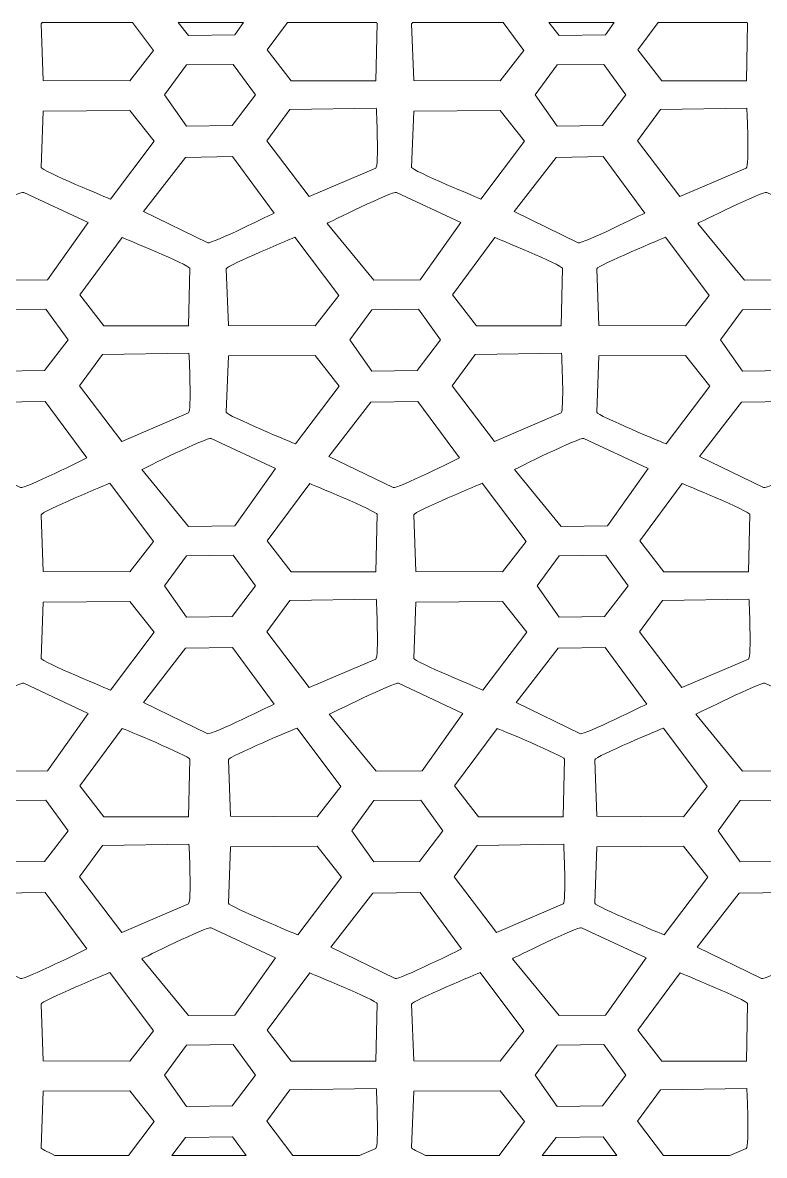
# Model space of a CAD drawing. Header units: millimetres. Extents: x -1200 to 1200, y -590 to 590.
# Drawn here: x -108 to 664, y -590 to 590 of the extents above; entities that cross this region are included whole.
import ezdxf

# ---------------------------------------------------------------- set-up
doc = ezdxf.new("R2010")
doc.units = ezdxf.units.MM
doc.header["$MEASUREMENT"] = 0
doc.layers.add('Layer 1', color=7, linetype='Continuous')

msp = doc.modelspace()

# ---------------------------------------------------------------- linework, layer by layer
at = {"layer": 'Layer 1', "color": 250, "lineweight": 20}
for points, knots in [([(-87.8409, 589.9734), (-87.8409, 589.9734), (6.0637, 589.9734), (6.0637, 589.9734), (6.0637, 589.9734), (27.8409, 560.904), (27.8409, 560.904), (27.8409, 560.904), (3.2048, 529.3283), (3.2048, 529.3283), (3.2048, 529.3283), (-86.986, 529.7032), (-86.986, 529.7032), (-86.986, 529.7032), (-89.1976, 588.6925), (-89.1976, 588.6925), (-89.2072, 588.9485), (-88.7243, 589.386), (-87.8409, 589.9734)], [0, 0, 0, 0, 0.166666667, 0.166666667, 0.166666667, 0.333333333, 0.333333333, 0.333333333, 0.5, 0.5, 0.5, 0.666666667, 0.666666667, 0.666666667, 0.833333333, 0.833333333, 0.833333333, 1, 1, 1, 1]), ([(53.6896, 589.9734), (53.6896, 589.9734), (121.8312, 589.9734), (121.8312, 589.9734), (121.8312, 589.9734), (112.7644, 577.2117), (112.7644, 577.2117), (112.7644, 577.2117), (64.5722, 576.7042), (64.5722, 576.7042), (64.5722, 576.7042), (53.6896, 589.9734), (53.6896, 589.9734)], [0, 0, 0, 0, 0.25, 0.25, 0.25, 0.5, 0.5, 0.5, 0.75, 0.75, 0.75, 1, 1, 1, 1]), ([(167.4721, 589.9734), (167.4721, 589.9734), (260.2727, 589.9734), (260.2727, 589.9734), (260.6351, 589.6765), (260.8389, 589.4396), (260.8354, 589.2771), (260.8354, 589.2771), (259.611, 529.2602), (259.611, 529.2602), (259.611, 529.2602), (171.2956, 529.252), (171.2956, 529.252), (171.2956, 529.252), (146.4627, 561.5222), (146.4627, 561.5222), (146.4627, 561.5222), (167.4721, 589.9734), (167.4721, 589.9734)], [0, 0, 0, 0, 0.166666667, 0.166666667, 0.166666667, 0.333333333, 0.333333333, 0.333333333, 0.5, 0.5, 0.5, 0.666666667, 0.666666667, 0.666666667, 0.833333333, 0.833333333, 0.833333333, 1, 1, 1, 1]), ([(298.1223, 589.9734), (298.1223, 589.9734), (392.0268, 589.9734), (392.0268, 589.9734), (392.0268, 589.9734), (413.8041, 560.904), (413.8041, 560.904), (413.8041, 560.904), (389.1679, 529.3283), (389.1679, 529.3283), (389.1679, 529.3283), (298.9771, 529.7032), (298.9771, 529.7032), (298.9771, 529.7032), (296.7655, 588.6925), (296.7655, 588.6925), (296.7559, 588.9485), (297.2388, 589.386), (298.1223, 589.9734)], [0, 0, 0, 0, 0.166666667, 0.166666667, 0.166666667, 0.333333333, 0.333333333, 0.333333333, 0.5, 0.5, 0.5, 0.666666667, 0.666666667, 0.666666667, 0.833333333, 0.833333333, 0.833333333, 1, 1, 1, 1]), ([(439.6527, 589.9734), (439.6527, 589.9734), (507.7944, 589.9734), (507.7944, 589.9734), (507.7944, 589.9734), (498.7276, 577.2117), (498.7276, 577.2117), (498.7276, 577.2117), (450.5353, 576.7042), (450.5353, 576.7042), (450.5353, 576.7042), (439.6527, 589.9734), (439.6527, 589.9734)], [0, 0, 0, 0, 0.25, 0.25, 0.25, 0.5, 0.5, 0.5, 0.75, 0.75, 0.75, 1, 1, 1, 1]), ([(553.4352, 589.9734), (553.4352, 589.9734), (646.2358, 589.9734), (646.2358, 589.9734), (646.5982, 589.6765), (646.8021, 589.4396), (646.7985, 589.2771), (646.7985, 589.2771), (645.5741, 529.2602), (645.5741, 529.2602), (645.5741, 529.2602), (557.2587, 529.252), (557.2587, 529.252), (557.2587, 529.252), (532.4258, 561.5222), (532.4258, 561.5222), (532.4258, 561.5222), (553.4352, 589.9734), (553.4352, 589.9734)], [0, 0, 0, 0, 0.166666667, 0.166666667, 0.166666667, 0.333333333, 0.333333333, 0.333333333, 0.5, 0.5, 0.5, 0.666666667, 0.666666667, 0.666666667, 0.833333333, 0.833333333, 0.833333333, 1, 1, 1, 1]), ([(62.4, 482.1903), (62.4, 482.1903), (39.4162, 514.6175), (39.4162, 514.6175), (39.4162, 514.6175), (62.4, 546.0153), (62.4, 546.0153), (62.4, 546.0153), (111.0714, 546.53), (111.0714, 546.53), (111.0714, 546.53), (134.0552, 514.6175), (134.0552, 514.6175), (134.0552, 514.6175), (109.7195, 482.7049), (109.7195, 482.7049), (109.7195, 482.7049), (62.4, 482.1903), (62.4, 482.1903)], [0, 0, 0, 0, 0.166666667, 0.166666667, 0.166666667, 0.333333333, 0.333333333, 0.333333333, 0.5, 0.5, 0.5, 0.666666667, 0.666666667, 0.666666667, 0.833333333, 0.833333333, 0.833333333, 1, 1, 1, 1]), ([(448.3631, 482.1903), (448.3631, 482.1903), (425.3793, 514.6175), (425.3793, 514.6175), (425.3793, 514.6175), (448.3631, 546.0153), (448.3631, 546.0153), (448.3631, 546.0153), (497.0346, 546.53), (497.0346, 546.53), (497.0346, 546.53), (520.0183, 514.6175), (520.0183, 514.6175), (520.0183, 514.6175), (495.6825, 482.7049), (495.6825, 482.7049), (495.6825, 482.7049), (448.3631, 482.1903), (448.3631, 482.1903)], [0, 0, 0, 0, 0.166666667, 0.166666667, 0.166666667, 0.333333333, 0.333333333, 0.333333333, 0.5, 0.5, 0.5, 0.666666667, 0.666666667, 0.666666667, 0.833333333, 0.833333333, 0.833333333, 1, 1, 1, 1]), ([(-89.1976, 439.1827), (-89.1976, 439.1827), (-86.986, 497.8923), (-86.986, 497.8923), (-86.986, 497.8923), (3.2048, 498.5468), (3.2048, 498.5468), (3.2048, 498.5468), (28.5169, 466.4563), (28.5169, 466.4563), (28.5169, 466.4563), (-17.0083, 406.2025), (-17.0083, 406.2025), (-17.0083, 406.2025), (-89.3132, 436.0744), (-89.1976, 439.1827)], [0, 0, 0, 0, 0.2, 0.2, 0.2, 0.4, 0.4, 0.4, 0.6, 0.6, 0.6, 0.8, 0.8, 0.8, 1, 1, 1, 1]), ([(259.4155, 438.4845), (259.4155, 438.4845), (190.2043, 408.8242), (190.2043, 408.8242), (190.2043, 408.8242), (146.0442, 466.7587), (146.0442, 466.7587), (146.0442, 466.7587), (169.9544, 499.431), (169.9544, 499.431), (169.9544, 499.431), (260.0438, 500.8145), (260.0438, 500.8145), (260.0438, 500.8145), (262.9719, 440.0097), (259.4155, 438.4845)], [0, 0, 0, 0, 0.2, 0.2, 0.2, 0.4, 0.4, 0.4, 0.6, 0.6, 0.6, 0.8, 0.8, 0.8, 1, 1, 1, 1]), ([(296.7655, 439.1827), (296.7655, 439.1827), (298.9771, 497.8923), (298.9771, 497.8923), (298.9771, 497.8923), (389.1679, 498.5468), (389.1679, 498.5468), (389.1679, 498.5468), (414.48, 466.4563), (414.48, 466.4563), (414.48, 466.4563), (368.9548, 406.2025), (368.9548, 406.2025), (368.9548, 406.2025), (296.6499, 436.0744), (296.7655, 439.1827)], [0, 0, 0, 0, 0.2, 0.2, 0.2, 0.4, 0.4, 0.4, 0.6, 0.6, 0.6, 0.8, 0.8, 0.8, 1, 1, 1, 1]), ([(645.3786, 438.4845), (645.3786, 438.4845), (576.1674, 408.8242), (576.1674, 408.8242), (576.1674, 408.8242), (532.0073, 466.7587), (532.0073, 466.7587), (532.0073, 466.7587), (555.9175, 499.431), (555.9175, 499.431), (555.9175, 499.431), (646.0069, 500.8145), (646.0069, 500.8145), (646.0069, 500.8145), (648.935, 440.0097), (645.3786, 438.4845)], [0, 0, 0, 0, 0.2, 0.2, 0.2, 0.4, 0.4, 0.4, 0.6, 0.6, 0.6, 0.8, 0.8, 0.8, 1, 1, 1, 1]), ([(84.4824, 360.694), (84.4824, 360.694), (17.5758, 393.2746), (17.5758, 393.2746), (17.5758, 393.2746), (61.2853, 449.6649), (61.2853, 449.6649), (61.2853, 449.6649), (110.3978, 450.4901), (110.3978, 450.4901), (110.3978, 450.4901), (153.6578, 391.6188), (153.6578, 391.6188), (153.6578, 391.6188), (87.9232, 359.0191), (84.4824, 360.694)], [0, 0, 0, 0, 0.2, 0.2, 0.2, 0.4, 0.4, 0.4, 0.6, 0.6, 0.6, 0.8, 0.8, 0.8, 1, 1, 1, 1]), ([(470.4456, 360.694), (470.4456, 360.694), (403.5389, 393.2746), (403.5389, 393.2746), (403.5389, 393.2746), (447.2484, 449.6649), (447.2484, 449.6649), (447.2484, 449.6649), (496.3609, 450.4901), (496.3609, 450.4901), (496.3609, 450.4901), (539.6209, 391.6188), (539.6209, 391.6188), (539.6209, 391.6188), (473.8863, 359.0191), (470.4456, 360.694)], [0, 0, 0, 0, 0.2, 0.2, 0.2, 0.4, 0.4, 0.4, 0.6, 0.6, 0.6, 0.8, 0.8, 0.8, 1, 1, 1, 1]), ([(-107.1991, 413.1844), (-107.1991, 413.1844), (-40.0445, 381.6631), (-40.0445, 381.6631), (-40.0445, 381.6631), (-82.3912, 322.0574), (-82.3912, 322.0574), (-82.3912, 322.0574), (-130.5834, 321.5499), (-130.5834, 321.5499), (-130.5834, 321.5499), (-179.25, 380.8905), (-179.25, 380.8905), (-179.25, 380.8905), (-110.6756, 414.8147), (-107.1991, 413.1844)], [0, 0, 0, 0, 0.2, 0.2, 0.2, 0.4, 0.4, 0.4, 0.6, 0.6, 0.6, 0.8, 0.8, 0.8, 1, 1, 1, 1]), ([(280.9447, 413.1844), (280.9447, 413.1844), (348.0992, 381.6631), (348.0992, 381.6631), (348.0992, 381.6631), (305.7525, 322.0574), (305.7525, 322.0574), (305.7525, 322.0574), (257.5604, 321.5499), (257.5604, 321.5499), (257.5604, 321.5499), (208.8936, 380.8905), (208.8936, 380.8905), (208.8936, 380.8905), (277.4682, 414.8147), (280.9447, 413.1844)], [0, 0, 0, 0, 0.2, 0.2, 0.2, 0.4, 0.4, 0.4, 0.6, 0.6, 0.6, 0.8, 0.8, 0.8, 1, 1, 1, 1]), ([(666.9078, 413.1844), (666.9078, 413.1844), (734.0623, 381.6631), (734.0623, 381.6631), (734.0623, 381.6631), (691.7157, 322.0574), (691.7157, 322.0574), (691.7157, 322.0574), (643.5235, 321.5499), (643.5235, 321.5499), (643.5235, 321.5499), (594.8568, 380.8905), (594.8568, 380.8905), (594.8568, 380.8905), (663.4313, 414.8147), (666.9078, 413.1844)], [0, 0, 0, 0, 0.2, 0.2, 0.2, 0.4, 0.4, 0.4, 0.6, 0.6, 0.6, 0.8, 0.8, 0.8, 1, 1, 1, 1]), ([(65.6798, 334.1228), (65.6798, 334.1228), (64.4554, 274.106), (64.4554, 274.106), (64.4554, 274.106), (-23.86, 274.0978), (-23.86, 274.0978), (-23.86, 274.0978), (-48.6929, 306.368), (-48.6929, 306.368), (-48.6929, 306.368), (-4.5304, 366.1725), (-4.5304, 366.1725), (-4.5304, 366.1725), (65.7418, 337.2311), (65.6798, 334.1228)], [0, 0, 0, 0, 0.2, 0.2, 0.2, 0.4, 0.4, 0.4, 0.6, 0.6, 0.6, 0.8, 0.8, 0.8, 1, 1, 1, 1]), ([(103.7905, 333.5383), (103.7905, 333.5383), (106.0021, 274.5489), (106.0021, 274.5489), (106.0021, 274.5489), (196.1929, 274.174), (196.1929, 274.174), (196.1929, 274.174), (220.829, 305.7498), (220.829, 305.7498), (220.829, 305.7498), (175.3038, 366.5184), (175.3038, 366.5184), (175.3038, 366.5184), (103.6749, 336.6456), (103.7905, 333.5383)], [0, 0, 0, 0, 0.2, 0.2, 0.2, 0.4, 0.4, 0.4, 0.6, 0.6, 0.6, 0.8, 0.8, 0.8, 1, 1, 1, 1]), ([(453.8235, 334.1228), (453.8235, 334.1228), (452.5991, 274.106), (452.5991, 274.106), (452.5991, 274.106), (364.2837, 274.0978), (364.2837, 274.0978), (364.2837, 274.0978), (339.4508, 306.368), (339.4508, 306.368), (339.4508, 306.368), (383.6133, 366.1725), (383.6133, 366.1725), (383.6133, 366.1725), (453.8855, 337.2311), (453.8235, 334.1228)], [0, 0, 0, 0, 0.2, 0.2, 0.2, 0.4, 0.4, 0.4, 0.6, 0.6, 0.6, 0.8, 0.8, 0.8, 1, 1, 1, 1]), ([(489.7536, 333.5383), (489.7536, 333.5383), (491.9652, 274.5489), (491.9652, 274.5489), (491.9652, 274.5489), (582.156, 274.174), (582.156, 274.174), (582.156, 274.174), (606.7922, 305.7498), (606.7922, 305.7498), (606.7922, 305.7498), (561.267, 366.5184), (561.267, 366.5184), (561.267, 366.5184), (489.638, 336.6456), (489.7536, 333.5383)], [0, 0, 0, 0, 0.2, 0.2, 0.2, 0.4, 0.4, 0.4, 0.6, 0.6, 0.6, 0.8, 0.8, 0.8, 1, 1, 1, 1]), ([(-132.7556, 227.036), (-132.7556, 227.036), (-155.7394, 259.4633), (-155.7394, 259.4633), (-155.7394, 259.4633), (-132.7556, 290.8611), (-132.7556, 290.8611), (-132.7556, 290.8611), (-84.0842, 291.3758), (-84.0842, 291.3758), (-84.0842, 291.3758), (-61.1004, 259.4633), (-61.1004, 259.4633), (-61.1004, 259.4633), (-85.4362, 227.5507), (-85.4362, 227.5507), (-85.4362, 227.5507), (-132.7556, 227.036), (-132.7556, 227.036)], [0, 0, 0, 0, 0.166666667, 0.166666667, 0.166666667, 0.333333333, 0.333333333, 0.333333333, 0.5, 0.5, 0.5, 0.666666667, 0.666666667, 0.666666667, 0.833333333, 0.833333333, 0.833333333, 1, 1, 1, 1]), ([(255.3881, 227.036), (255.3881, 227.036), (232.4043, 259.4633), (232.4043, 259.4633), (232.4043, 259.4633), (255.3881, 290.8611), (255.3881, 290.8611), (255.3881, 290.8611), (304.0595, 291.3758), (304.0595, 291.3758), (304.0595, 291.3758), (327.0433, 259.4633), (327.0433, 259.4633), (327.0433, 259.4633), (302.7076, 227.5507), (302.7076, 227.5507), (302.7076, 227.5507), (255.3881, 227.036), (255.3881, 227.036)], [0, 0, 0, 0, 0.166666667, 0.166666667, 0.166666667, 0.333333333, 0.333333333, 0.333333333, 0.5, 0.5, 0.5, 0.666666667, 0.666666667, 0.666666667, 0.833333333, 0.833333333, 0.833333333, 1, 1, 1, 1]), ([(641.3512, 227.036), (641.3512, 227.036), (618.3674, 259.4633), (618.3674, 259.4633), (618.3674, 259.4633), (641.3512, 290.8611), (641.3512, 290.8611), (641.3512, 290.8611), (690.0227, 291.3758), (690.0227, 291.3758), (690.0227, 291.3758), (713.0064, 259.4633), (713.0064, 259.4633), (713.0064, 259.4633), (688.6707, 227.5507), (688.6707, 227.5507), (688.6707, 227.5507), (641.3512, 227.036), (641.3512, 227.036)], [0, 0, 0, 0, 0.166666667, 0.166666667, 0.166666667, 0.333333333, 0.333333333, 0.333333333, 0.5, 0.5, 0.5, 0.666666667, 0.666666667, 0.666666667, 0.833333333, 0.833333333, 0.833333333, 1, 1, 1, 1]), ([(64.2598, 183.3303), (64.2598, 183.3303), (-4.9513, 153.67), (-4.9513, 153.67), (-4.9513, 153.67), (-49.1114, 211.6044), (-49.1114, 211.6044), (-49.1114, 211.6044), (-25.2013, 244.2768), (-25.2013, 244.2768), (-25.2013, 244.2768), (64.8881, 245.6603), (64.8881, 245.6603), (64.8881, 245.6603), (67.8163, 184.8554), (64.2598, 183.3303)], [0, 0, 0, 0, 0.2, 0.2, 0.2, 0.4, 0.4, 0.4, 0.6, 0.6, 0.6, 0.8, 0.8, 0.8, 1, 1, 1, 1]), ([(103.7905, 184.0284), (103.7905, 184.0284), (106.0021, 242.7381), (106.0021, 242.7381), (106.0021, 242.7381), (196.1929, 243.3926), (196.1929, 243.3926), (196.1929, 243.3926), (221.505, 211.3021), (221.505, 211.3021), (221.505, 211.3021), (175.9798, 151.0483), (175.9798, 151.0483), (175.9798, 151.0483), (103.6749, 180.9201), (103.7905, 184.0284)], [0, 0, 0, 0, 0.2, 0.2, 0.2, 0.4, 0.4, 0.4, 0.6, 0.6, 0.6, 0.8, 0.8, 0.8, 1, 1, 1, 1]), ([(452.4036, 183.3303), (452.4036, 183.3303), (383.1924, 153.67), (383.1924, 153.67), (383.1924, 153.67), (339.0323, 211.6044), (339.0323, 211.6044), (339.0323, 211.6044), (362.9425, 244.2768), (362.9425, 244.2768), (362.9425, 244.2768), (453.0319, 245.6603), (453.0319, 245.6603), (453.0319, 245.6603), (455.96, 184.8554), (452.4036, 183.3303)], [0, 0, 0, 0, 0.2, 0.2, 0.2, 0.4, 0.4, 0.4, 0.6, 0.6, 0.6, 0.8, 0.8, 0.8, 1, 1, 1, 1]), ([(489.7536, 184.0284), (489.7536, 184.0284), (491.9652, 242.7381), (491.9652, 242.7381), (491.9652, 242.7381), (582.156, 243.3926), (582.156, 243.3926), (582.156, 243.3926), (607.4681, 211.3021), (607.4681, 211.3021), (607.4681, 211.3021), (561.943, 151.0483), (561.943, 151.0483), (561.943, 151.0483), (489.638, 180.9201), (489.7536, 184.0284)], [0, 0, 0, 0, 0.2, 0.2, 0.2, 0.4, 0.4, 0.4, 0.6, 0.6, 0.6, 0.8, 0.8, 0.8, 1, 1, 1, 1]), ([(-110.6732, 105.5397), (-110.6732, 105.5397), (-177.5798, 138.1204), (-177.5798, 138.1204), (-177.5798, 138.1204), (-133.8703, 194.5107), (-133.8703, 194.5107), (-133.8703, 194.5107), (-84.7578, 195.3359), (-84.7578, 195.3359), (-84.7578, 195.3359), (-41.4978, 136.4646), (-41.4978, 136.4646), (-41.4978, 136.4646), (-107.2324, 103.8649), (-110.6732, 105.5397)], [0, 0, 0, 0, 0.2, 0.2, 0.2, 0.4, 0.4, 0.4, 0.6, 0.6, 0.6, 0.8, 0.8, 0.8, 1, 1, 1, 1]), ([(277.4705, 105.5397), (277.4705, 105.5397), (210.564, 138.1204), (210.564, 138.1204), (210.564, 138.1204), (254.2734, 194.5107), (254.2734, 194.5107), (254.2734, 194.5107), (303.386, 195.3359), (303.386, 195.3359), (303.386, 195.3359), (346.6459, 136.4646), (346.6459, 136.4646), (346.6459, 136.4646), (280.9113, 103.8649), (277.4705, 105.5397)], [0, 0, 0, 0, 0.2, 0.2, 0.2, 0.4, 0.4, 0.4, 0.6, 0.6, 0.6, 0.8, 0.8, 0.8, 1, 1, 1, 1]), ([(663.4337, 105.5397), (663.4337, 105.5397), (596.5271, 138.1204), (596.5271, 138.1204), (596.5271, 138.1204), (640.2365, 194.5107), (640.2365, 194.5107), (640.2365, 194.5107), (689.3491, 195.3359), (689.3491, 195.3359), (689.3491, 195.3359), (732.609, 136.4646), (732.609, 136.4646), (732.609, 136.4646), (666.8744, 103.8649), (663.4337, 105.5397)], [0, 0, 0, 0, 0.2, 0.2, 0.2, 0.4, 0.4, 0.4, 0.6, 0.6, 0.6, 0.8, 0.8, 0.8, 1, 1, 1, 1]), ([(87.9566, 156.8609), (87.9566, 156.8609), (155.1111, 125.3396), (155.1111, 125.3396), (155.1111, 125.3396), (112.7644, 65.7339), (112.7644, 65.7339), (112.7644, 65.7339), (64.5722, 65.2265), (64.5722, 65.2265), (64.5722, 65.2265), (15.9055, 124.5671), (15.9055, 124.5671), (15.9055, 124.5671), (84.48, 158.4913), (87.9566, 156.8609)], [0, 0, 0, 0, 0.2, 0.2, 0.2, 0.4, 0.4, 0.4, 0.6, 0.6, 0.6, 0.8, 0.8, 0.8, 1, 1, 1, 1]), ([(476.1003, 156.8609), (476.1003, 156.8609), (543.2548, 125.3396), (543.2548, 125.3396), (543.2548, 125.3396), (500.9081, 65.7339), (500.9081, 65.7339), (500.9081, 65.7339), (452.7159, 65.2265), (452.7159, 65.2265), (452.7159, 65.2265), (404.0492, 124.5671), (404.0492, 124.5671), (404.0492, 124.5671), (472.6237, 158.4913), (476.1003, 156.8609)], [0, 0, 0, 0, 0.2, 0.2, 0.2, 0.4, 0.4, 0.4, 0.6, 0.6, 0.6, 0.8, 0.8, 0.8, 1, 1, 1, 1]), ([(-89.1976, 77.2148), (-89.1976, 77.2148), (-86.986, 18.2255), (-86.986, 18.2255), (-86.986, 18.2255), (3.2048, 17.8506), (3.2048, 17.8506), (3.2048, 17.8506), (27.8409, 49.4263), (27.8409, 49.4263), (27.8409, 49.4263), (-17.6843, 110.1949), (-17.6843, 110.1949), (-17.6843, 110.1949), (-89.3132, 80.3221), (-89.1976, 77.2148)], [0, 0, 0, 0, 0.2, 0.2, 0.2, 0.4, 0.4, 0.4, 0.6, 0.6, 0.6, 0.8, 0.8, 0.8, 1, 1, 1, 1]), ([(260.8354, 77.7994), (260.8354, 77.7994), (259.611, 17.7825), (259.611, 17.7825), (259.611, 17.7825), (171.2956, 17.7743), (171.2956, 17.7743), (171.2956, 17.7743), (146.4627, 50.0445), (146.4627, 50.0445), (146.4627, 50.0445), (190.6252, 109.849), (190.6252, 109.849), (190.6252, 109.849), (260.8974, 80.9077), (260.8354, 77.7994)], [0, 0, 0, 0, 0.2, 0.2, 0.2, 0.4, 0.4, 0.4, 0.6, 0.6, 0.6, 0.8, 0.8, 0.8, 1, 1, 1, 1]), ([(298.9461, 77.2148), (298.9461, 77.2148), (301.1576, 18.2255), (301.1576, 18.2255), (301.1576, 18.2255), (391.3484, 17.8506), (391.3484, 17.8506), (391.3484, 17.8506), (415.9846, 49.4263), (415.9846, 49.4263), (415.9846, 49.4263), (370.4594, 110.1949), (370.4594, 110.1949), (370.4594, 110.1949), (298.8304, 80.3221), (298.9461, 77.2148)], [0, 0, 0, 0, 0.2, 0.2, 0.2, 0.4, 0.4, 0.4, 0.6, 0.6, 0.6, 0.8, 0.8, 0.8, 1, 1, 1, 1]), ([(648.9791, 77.7994), (648.9791, 77.7994), (647.7547, 17.7825), (647.7547, 17.7825), (647.7547, 17.7825), (559.4393, 17.7743), (559.4393, 17.7743), (559.4393, 17.7743), (534.6064, 50.0445), (534.6064, 50.0445), (534.6064, 50.0445), (578.7688, 109.849), (578.7688, 109.849), (578.7688, 109.849), (649.0411, 80.9077), (648.9791, 77.7994)], [0, 0, 0, 0, 0.2, 0.2, 0.2, 0.4, 0.4, 0.4, 0.6, 0.6, 0.6, 0.8, 0.8, 0.8, 1, 1, 1, 1]), ([(62.4, -29.2875), (62.4, -29.2875), (39.4162, 3.1398), (39.4162, 3.1398), (39.4162, 3.1398), (62.4, 34.5376), (62.4, 34.5376), (62.4, 34.5376), (111.0714, 35.0523), (111.0714, 35.0523), (111.0714, 35.0523), (134.0552, 3.1398), (134.0552, 3.1398), (134.0552, 3.1398), (109.7195, -28.7728), (109.7195, -28.7728), (109.7195, -28.7728), (62.4, -29.2875), (62.4, -29.2875)], [0, 0, 0, 0, 0.166666667, 0.166666667, 0.166666667, 0.333333333, 0.333333333, 0.333333333, 0.5, 0.5, 0.5, 0.666666667, 0.666666667, 0.666666667, 0.833333333, 0.833333333, 0.833333333, 1, 1, 1, 1]), ([(450.5436, -29.2875), (450.5436, -29.2875), (427.56, 3.1398), (427.56, 3.1398), (427.56, 3.1398), (450.5436, 34.5376), (450.5436, 34.5376), (450.5436, 34.5376), (499.2151, 35.0523), (499.2151, 35.0523), (499.2151, 35.0523), (522.1989, 3.1398), (522.1989, 3.1398), (522.1989, 3.1398), (497.8632, -28.7728), (497.8632, -28.7728), (497.8632, -28.7728), (450.5436, -29.2875), (450.5436, -29.2875)], [0, 0, 0, 0, 0.166666667, 0.166666667, 0.166666667, 0.333333333, 0.333333333, 0.333333333, 0.5, 0.5, 0.5, 0.666666667, 0.666666667, 0.666666667, 0.833333333, 0.833333333, 0.833333333, 1, 1, 1, 1]), ([(259.4155, -72.9932), (259.4155, -72.9932), (190.2043, -102.6535), (190.2043, -102.6535), (190.2043, -102.6535), (146.0442, -44.7191), (146.0442, -44.7191), (146.0442, -44.7191), (169.9544, -12.0467), (169.9544, -12.0467), (169.9544, -12.0467), (260.0438, -10.6632), (260.0438, -10.6632), (260.0438, -10.6632), (262.9719, -71.4681), (259.4155, -72.9932)], [0, 0, 0, 0, 0.2, 0.2, 0.2, 0.4, 0.4, 0.4, 0.6, 0.6, 0.6, 0.8, 0.8, 0.8, 1, 1, 1, 1]), ([(647.5592, -72.9932), (647.5592, -72.9932), (578.348, -102.6535), (578.348, -102.6535), (578.348, -102.6535), (534.188, -44.7191), (534.188, -44.7191), (534.188, -44.7191), (558.098, -12.0467), (558.098, -12.0467), (558.098, -12.0467), (648.1875, -10.6632), (648.1875, -10.6632), (648.1875, -10.6632), (651.1155, -71.4681), (647.5592, -72.9932)], [0, 0, 0, 0, 0.2, 0.2, 0.2, 0.4, 0.4, 0.4, 0.6, 0.6, 0.6, 0.8, 0.8, 0.8, 1, 1, 1, 1]), ([(-89.1976, -72.2951), (-89.1976, -72.2951), (-86.986, -13.5854), (-86.986, -13.5854), (-86.986, -13.5854), (3.2048, -12.9309), (3.2048, -12.9309), (3.2048, -12.9309), (28.5169, -45.0214), (28.5169, -45.0214), (28.5169, -45.0214), (-17.0083, -105.2752), (-17.0083, -105.2752), (-17.0083, -105.2752), (-89.3132, -75.4033), (-89.1976, -72.2951)], [0, 0, 0, 0, 0.2, 0.2, 0.2, 0.4, 0.4, 0.4, 0.6, 0.6, 0.6, 0.8, 0.8, 0.8, 1, 1, 1, 1]), ([(298.9461, -72.2951), (298.9461, -72.2951), (301.1576, -13.5854), (301.1576, -13.5854), (301.1576, -13.5854), (391.3484, -12.9309), (391.3484, -12.9309), (391.3484, -12.9309), (416.6606, -45.0214), (416.6606, -45.0214), (416.6606, -45.0214), (371.1354, -105.2752), (371.1354, -105.2752), (371.1354, -105.2752), (298.8304, -75.4033), (298.9461, -72.2951)], [0, 0, 0, 0, 0.2, 0.2, 0.2, 0.4, 0.4, 0.4, 0.6, 0.6, 0.6, 0.8, 0.8, 0.8, 1, 1, 1, 1]), ([(84.4824, -150.7838), (84.4824, -150.7838), (17.5758, -118.2031), (17.5758, -118.2031), (17.5758, -118.2031), (61.2853, -61.8128), (61.2853, -61.8128), (61.2853, -61.8128), (110.3978, -60.9876), (110.3978, -60.9876), (110.3978, -60.9876), (153.6578, -119.8589), (153.6578, -119.8589), (153.6578, -119.8589), (87.9232, -152.4586), (84.4824, -150.7838)], [0, 0, 0, 0, 0.2, 0.2, 0.2, 0.4, 0.4, 0.4, 0.6, 0.6, 0.6, 0.8, 0.8, 0.8, 1, 1, 1, 1]), ([(472.6261, -150.7838), (472.6261, -150.7838), (405.7196, -118.2031), (405.7196, -118.2031), (405.7196, -118.2031), (449.4289, -61.8128), (449.4289, -61.8128), (449.4289, -61.8128), (498.5416, -60.9876), (498.5416, -60.9876), (498.5416, -60.9876), (541.8014, -119.8589), (541.8014, -119.8589), (541.8014, -119.8589), (476.0669, -152.4586), (472.6261, -150.7838)], [0, 0, 0, 0, 0.2, 0.2, 0.2, 0.4, 0.4, 0.4, 0.6, 0.6, 0.6, 0.8, 0.8, 0.8, 1, 1, 1, 1]), ([(-107.1991, -98.2044), (-107.1991, -98.2044), (-40.0445, -129.7257), (-40.0445, -129.7257), (-40.0445, -129.7257), (-82.3912, -189.3314), (-82.3912, -189.3314), (-82.3912, -189.3314), (-130.5834, -189.8388), (-130.5834, -189.8388), (-130.5834, -189.8388), (-179.25, -130.4982), (-179.25, -130.4982), (-179.25, -130.4982), (-110.6756, -96.574), (-107.1991, -98.2044)], [0, 0, 0, 0, 0.2, 0.2, 0.2, 0.4, 0.4, 0.4, 0.6, 0.6, 0.6, 0.8, 0.8, 0.8, 1, 1, 1, 1]), ([(283.1252, -98.2044), (283.1252, -98.2044), (350.2798, -129.7257), (350.2798, -129.7257), (350.2798, -129.7257), (307.9331, -189.3314), (307.9331, -189.3314), (307.9331, -189.3314), (259.7409, -189.8388), (259.7409, -189.8388), (259.7409, -189.8388), (211.0742, -130.4982), (211.0742, -130.4982), (211.0742, -130.4982), (279.6487, -96.574), (283.1252, -98.2044)], [0, 0, 0, 0, 0.2, 0.2, 0.2, 0.4, 0.4, 0.4, 0.6, 0.6, 0.6, 0.8, 0.8, 0.8, 1, 1, 1, 1]), ([(664.7272, -98.2044), (664.7272, -98.2044), (731.8818, -129.7257), (731.8818, -129.7257), (731.8818, -129.7257), (689.535, -189.3314), (689.535, -189.3314), (689.535, -189.3314), (641.3429, -189.8388), (641.3429, -189.8388), (641.3429, -189.8388), (592.6762, -130.4982), (592.6762, -130.4982), (592.6762, -130.4982), (661.2507, -96.574), (664.7272, -98.2044)], [0, 0, 0, 0, 0.2, 0.2, 0.2, 0.4, 0.4, 0.4, 0.6, 0.6, 0.6, 0.8, 0.8, 0.8, 1, 1, 1, 1]), ([(65.6798, -177.2659), (65.6798, -177.2659), (64.4554, -237.2828), (64.4554, -237.2828), (64.4554, -237.2828), (-23.86, -237.291), (-23.86, -237.291), (-23.86, -237.291), (-48.6929, -205.0207), (-48.6929, -205.0207), (-48.6929, -205.0207), (-4.5304, -145.2163), (-4.5304, -145.2163), (-4.5304, -145.2163), (65.7418, -174.1576), (65.6798, -177.2659)], [0, 0, 0, 0, 0.2, 0.2, 0.2, 0.4, 0.4, 0.4, 0.6, 0.6, 0.6, 0.8, 0.8, 0.8, 1, 1, 1, 1]), ([(105.9711, -177.8505), (105.9711, -177.8505), (108.1827, -236.8398), (108.1827, -236.8398), (108.1827, -236.8398), (198.3734, -237.2147), (198.3734, -237.2147), (198.3734, -237.2147), (223.0096, -205.6389), (223.0096, -205.6389), (223.0096, -205.6389), (177.4845, -144.8704), (177.4845, -144.8704), (177.4845, -144.8704), (105.8554, -174.7432), (105.9711, -177.8505)], [0, 0, 0, 0, 0.2, 0.2, 0.2, 0.4, 0.4, 0.4, 0.6, 0.6, 0.6, 0.8, 0.8, 0.8, 1, 1, 1, 1]), ([(456.0041, -177.2659), (456.0041, -177.2659), (454.7796, -237.2828), (454.7796, -237.2828), (454.7796, -237.2828), (366.4643, -237.291), (366.4643, -237.291), (366.4643, -237.291), (341.6314, -205.0207), (341.6314, -205.0207), (341.6314, -205.0207), (385.7938, -145.2163), (385.7938, -145.2163), (385.7938, -145.2163), (456.0661, -174.1576), (456.0041, -177.2659)], [0, 0, 0, 0, 0.2, 0.2, 0.2, 0.4, 0.4, 0.4, 0.6, 0.6, 0.6, 0.8, 0.8, 0.8, 1, 1, 1, 1]), ([(487.5731, -177.8505), (487.5731, -177.8505), (489.7846, -236.8398), (489.7846, -236.8398), (489.7846, -236.8398), (579.9754, -237.2147), (579.9754, -237.2147), (579.9754, -237.2147), (604.6115, -205.6389), (604.6115, -205.6389), (604.6115, -205.6389), (559.0864, -144.8704), (559.0864, -144.8704), (559.0864, -144.8704), (487.4574, -174.7432), (487.5731, -177.8505)], [0, 0, 0, 0, 0.2, 0.2, 0.2, 0.4, 0.4, 0.4, 0.6, 0.6, 0.6, 0.8, 0.8, 0.8, 1, 1, 1, 1]), ([(-132.7556, -284.3528), (-132.7556, -284.3528), (-155.7394, -251.9255), (-155.7394, -251.9255), (-155.7394, -251.9255), (-132.7556, -220.5277), (-132.7556, -220.5277), (-132.7556, -220.5277), (-84.0842, -220.0129), (-84.0842, -220.0129), (-84.0842, -220.0129), (-61.1004, -251.9255), (-61.1004, -251.9255), (-61.1004, -251.9255), (-85.4362, -283.838), (-85.4362, -283.838), (-85.4362, -283.838), (-132.7556, -284.3528), (-132.7556, -284.3528)], [0, 0, 0, 0, 0.166666667, 0.166666667, 0.166666667, 0.333333333, 0.333333333, 0.333333333, 0.5, 0.5, 0.5, 0.666666667, 0.666666667, 0.666666667, 0.833333333, 0.833333333, 0.833333333, 1, 1, 1, 1]), ([(257.5687, -284.3528), (257.5687, -284.3528), (234.5849, -251.9255), (234.5849, -251.9255), (234.5849, -251.9255), (257.5687, -220.5277), (257.5687, -220.5277), (257.5687, -220.5277), (306.2402, -220.0129), (306.2402, -220.0129), (306.2402, -220.0129), (329.2239, -251.9255), (329.2239, -251.9255), (329.2239, -251.9255), (304.8882, -283.838), (304.8882, -283.838), (304.8882, -283.838), (257.5687, -284.3528), (257.5687, -284.3528)], [0, 0, 0, 0, 0.166666667, 0.166666667, 0.166666667, 0.333333333, 0.333333333, 0.333333333, 0.5, 0.5, 0.5, 0.666666667, 0.666666667, 0.666666667, 0.833333333, 0.833333333, 0.833333333, 1, 1, 1, 1]), ([(639.1706, -284.3528), (639.1706, -284.3528), (616.1869, -251.9255), (616.1869, -251.9255), (616.1869, -251.9255), (639.1706, -220.5277), (639.1706, -220.5277), (639.1706, -220.5277), (687.8421, -220.0129), (687.8421, -220.0129), (687.8421, -220.0129), (710.8259, -251.9255), (710.8259, -251.9255), (710.8259, -251.9255), (686.4901, -283.838), (686.4901, -283.838), (686.4901, -283.838), (639.1706, -284.3528), (639.1706, -284.3528)], [0, 0, 0, 0, 0.166666667, 0.166666667, 0.166666667, 0.333333333, 0.333333333, 0.333333333, 0.5, 0.5, 0.5, 0.666666667, 0.666666667, 0.666666667, 0.833333333, 0.833333333, 0.833333333, 1, 1, 1, 1]), ([(64.2598, -328.0585), (64.2598, -328.0585), (-4.9513, -357.7188), (-4.9513, -357.7188), (-4.9513, -357.7188), (-49.1114, -299.7843), (-49.1114, -299.7843), (-49.1114, -299.7843), (-25.2013, -267.1119), (-25.2013, -267.1119), (-25.2013, -267.1119), (64.8881, -265.7285), (64.8881, -265.7285), (64.8881, -265.7285), (67.8163, -326.5334), (64.2598, -328.0585)], [0, 0, 0, 0, 0.2, 0.2, 0.2, 0.4, 0.4, 0.4, 0.6, 0.6, 0.6, 0.8, 0.8, 0.8, 1, 1, 1, 1]), ([(105.9711, -327.3604), (105.9711, -327.3604), (108.1827, -268.6507), (108.1827, -268.6507), (108.1827, -268.6507), (198.3734, -267.9961), (198.3734, -267.9961), (198.3734, -267.9961), (223.6856, -300.0866), (223.6856, -300.0866), (223.6856, -300.0866), (178.1604, -360.3405), (178.1604, -360.3405), (178.1604, -360.3405), (105.8554, -330.4687), (105.9711, -327.3604)], [0, 0, 0, 0, 0.2, 0.2, 0.2, 0.4, 0.4, 0.4, 0.6, 0.6, 0.6, 0.8, 0.8, 0.8, 1, 1, 1, 1]), ([(454.5841, -328.0585), (454.5841, -328.0585), (385.373, -357.7188), (385.373, -357.7188), (385.373, -357.7188), (341.2129, -299.7843), (341.2129, -299.7843), (341.2129, -299.7843), (365.123, -267.1119), (365.123, -267.1119), (365.123, -267.1119), (455.2124, -265.7285), (455.2124, -265.7285), (455.2124, -265.7285), (458.1405, -326.5334), (454.5841, -328.0585)], [0, 0, 0, 0, 0.2, 0.2, 0.2, 0.4, 0.4, 0.4, 0.6, 0.6, 0.6, 0.8, 0.8, 0.8, 1, 1, 1, 1]), ([(487.5731, -327.3604), (487.5731, -327.3604), (489.7846, -268.6507), (489.7846, -268.6507), (489.7846, -268.6507), (579.9754, -267.9961), (579.9754, -267.9961), (579.9754, -267.9961), (605.2875, -300.0866), (605.2875, -300.0866), (605.2875, -300.0866), (559.7624, -360.3405), (559.7624, -360.3405), (559.7624, -360.3405), (487.4574, -330.4687), (487.5731, -327.3604)], [0, 0, 0, 0, 0.2, 0.2, 0.2, 0.4, 0.4, 0.4, 0.6, 0.6, 0.6, 0.8, 0.8, 0.8, 1, 1, 1, 1]), ([(-110.6732, -405.849), (-110.6732, -405.849), (-177.5798, -373.2683), (-177.5798, -373.2683), (-177.5798, -373.2683), (-133.8703, -316.8781), (-133.8703, -316.8781), (-133.8703, -316.8781), (-84.7578, -316.0529), (-84.7578, -316.0529), (-84.7578, -316.0529), (-41.4978, -374.9241), (-41.4978, -374.9241), (-41.4978, -374.9241), (-107.2324, -407.5239), (-110.6732, -405.849)], [0, 0, 0, 0, 0.2, 0.2, 0.2, 0.4, 0.4, 0.4, 0.6, 0.6, 0.6, 0.8, 0.8, 0.8, 1, 1, 1, 1]), ([(279.6511, -405.849), (279.6511, -405.849), (212.7445, -373.2683), (212.7445, -373.2683), (212.7445, -373.2683), (256.4539, -316.8781), (256.4539, -316.8781), (256.4539, -316.8781), (305.5665, -316.0529), (305.5665, -316.0529), (305.5665, -316.0529), (348.8265, -374.9241), (348.8265, -374.9241), (348.8265, -374.9241), (283.0919, -407.5239), (279.6511, -405.849)], [0, 0, 0, 0, 0.2, 0.2, 0.2, 0.4, 0.4, 0.4, 0.6, 0.6, 0.6, 0.8, 0.8, 0.8, 1, 1, 1, 1]), ([(661.253, -405.849), (661.253, -405.849), (594.3465, -373.2683), (594.3465, -373.2683), (594.3465, -373.2683), (638.0559, -316.8781), (638.0559, -316.8781), (638.0559, -316.8781), (687.1685, -316.0529), (687.1685, -316.0529), (687.1685, -316.0529), (730.4284, -374.9241), (730.4284, -374.9241), (730.4284, -374.9241), (664.6938, -407.5239), (661.253, -405.849)], [0, 0, 0, 0, 0.2, 0.2, 0.2, 0.4, 0.4, 0.4, 0.6, 0.6, 0.6, 0.8, 0.8, 0.8, 1, 1, 1, 1]), ([(87.9566, -352.8675), (87.9566, -352.8675), (155.1111, -384.3888), (155.1111, -384.3888), (155.1111, -384.3888), (112.7644, -443.9945), (112.7644, -443.9945), (112.7644, -443.9945), (64.5722, -444.502), (64.5722, -444.502), (64.5722, -444.502), (15.9055, -385.1614), (15.9055, -385.1614), (15.9055, -385.1614), (84.48, -351.2371), (87.9566, -352.8675)], [0, 0, 0, 0, 0.2, 0.2, 0.2, 0.4, 0.4, 0.4, 0.6, 0.6, 0.6, 0.8, 0.8, 0.8, 1, 1, 1, 1]), ([(473.9197, -352.8675), (473.9197, -352.8675), (541.0742, -384.3888), (541.0742, -384.3888), (541.0742, -384.3888), (498.7276, -443.9945), (498.7276, -443.9945), (498.7276, -443.9945), (450.5353, -444.502), (450.5353, -444.502), (450.5353, -444.502), (401.8687, -385.1614), (401.8687, -385.1614), (401.8687, -385.1614), (470.4431, -351.2371), (473.9197, -352.8675)], [0, 0, 0, 0, 0.2, 0.2, 0.2, 0.4, 0.4, 0.4, 0.6, 0.6, 0.6, 0.8, 0.8, 0.8, 1, 1, 1, 1]), ([(-89.1976, -432.5137), (-89.1976, -432.5137), (-86.986, -491.5029), (-86.986, -491.5029), (-86.986, -491.5029), (3.2048, -491.8778), (3.2048, -491.8778), (3.2048, -491.8778), (27.8409, -460.3021), (27.8409, -460.3021), (27.8409, -460.3021), (-17.6843, -399.5335), (-17.6843, -399.5335), (-17.6843, -399.5335), (-89.3132, -429.4062), (-89.1976, -432.5137)], [0, 0, 0, 0, 0.2, 0.2, 0.2, 0.4, 0.4, 0.4, 0.6, 0.6, 0.6, 0.8, 0.8, 0.8, 1, 1, 1, 1]), ([(260.8354, -431.929), (260.8354, -431.929), (259.611, -491.9459), (259.611, -491.9459), (259.611, -491.9459), (171.2956, -491.9541), (171.2956, -491.9541), (171.2956, -491.9541), (146.4627, -459.6839), (146.4627, -459.6839), (146.4627, -459.6839), (190.6252, -399.8794), (190.6252, -399.8794), (190.6252, -399.8794), (260.8974, -428.8207), (260.8354, -431.929)], [0, 0, 0, 0, 0.2, 0.2, 0.2, 0.4, 0.4, 0.4, 0.6, 0.6, 0.6, 0.8, 0.8, 0.8, 1, 1, 1, 1]), ([(296.7655, -432.5137), (296.7655, -432.5137), (298.9771, -491.5029), (298.9771, -491.5029), (298.9771, -491.5029), (389.1679, -491.8778), (389.1679, -491.8778), (389.1679, -491.8778), (413.8041, -460.3021), (413.8041, -460.3021), (413.8041, -460.3021), (368.2788, -399.5335), (368.2788, -399.5335), (368.2788, -399.5335), (296.6499, -429.4062), (296.7655, -432.5137)], [0, 0, 0, 0, 0.2, 0.2, 0.2, 0.4, 0.4, 0.4, 0.6, 0.6, 0.6, 0.8, 0.8, 0.8, 1, 1, 1, 1]), ([(646.7985, -431.929), (646.7985, -431.929), (645.5741, -491.9459), (645.5741, -491.9459), (645.5741, -491.9459), (557.2587, -491.9541), (557.2587, -491.9541), (557.2587, -491.9541), (532.4258, -459.6839), (532.4258, -459.6839), (532.4258, -459.6839), (576.5883, -399.8794), (576.5883, -399.8794), (576.5883, -399.8794), (646.8605, -428.8207), (646.7985, -431.929)], [0, 0, 0, 0, 0.2, 0.2, 0.2, 0.4, 0.4, 0.4, 0.6, 0.6, 0.6, 0.8, 0.8, 0.8, 1, 1, 1, 1]), ([(62.4, -539.0159), (62.4, -539.0159), (39.4162, -506.5886), (39.4162, -506.5886), (39.4162, -506.5886), (62.4, -475.1908), (62.4, -475.1908), (62.4, -475.1908), (111.0714, -474.6761), (111.0714, -474.6761), (111.0714, -474.6761), (134.0552, -506.5886), (134.0552, -506.5886), (134.0552, -506.5886), (109.7195, -538.5012), (109.7195, -538.5012), (109.7195, -538.5012), (62.4, -539.0159), (62.4, -539.0159)], [0, 0, 0, 0, 0.166666667, 0.166666667, 0.166666667, 0.333333333, 0.333333333, 0.333333333, 0.5, 0.5, 0.5, 0.666666667, 0.666666667, 0.666666667, 0.833333333, 0.833333333, 0.833333333, 1, 1, 1, 1]), ([(448.3631, -539.0159), (448.3631, -539.0159), (425.3793, -506.5886), (425.3793, -506.5886), (425.3793, -506.5886), (448.3631, -475.1908), (448.3631, -475.1908), (448.3631, -475.1908), (497.0346, -474.6761), (497.0346, -474.6761), (497.0346, -474.6761), (520.0183, -506.5886), (520.0183, -506.5886), (520.0183, -506.5886), (495.6825, -538.5012), (495.6825, -538.5012), (495.6825, -538.5012), (448.3631, -539.0159), (448.3631, -539.0159)], [0, 0, 0, 0, 0.166666667, 0.166666667, 0.166666667, 0.333333333, 0.333333333, 0.333333333, 0.5, 0.5, 0.5, 0.666666667, 0.666666667, 0.666666667, 0.833333333, 0.833333333, 0.833333333, 1, 1, 1, 1]), ([(1.8635, -590.0266), (1.8635, -590.0266), (-74.712, -590.0266), (-74.712, -590.0266), (-83.246, -586.0405), (-89.231, -582.9195), (-89.1976, -582.0235), (-89.1976, -582.0235), (-86.986, -523.3138), (-86.986, -523.3138), (-86.986, -523.3138), (3.2048, -522.6593), (3.2048, -522.6593), (3.2048, -522.6593), (28.5169, -554.7498), (28.5169, -554.7498), (28.5169, -554.7498), (1.8635, -590.0266), (1.8635, -590.0266)], [0, 0, 0, 0, 0.166666667, 0.166666667, 0.166666667, 0.333333333, 0.333333333, 0.333333333, 0.5, 0.5, 0.5, 0.666666667, 0.666666667, 0.666666667, 0.833333333, 0.833333333, 0.833333333, 1, 1, 1, 1]), ([(242.369, -590.0266), (242.369, -590.0266), (173.1638, -590.0266), (173.1638, -590.0266), (173.1638, -590.0266), (146.0442, -554.4475), (146.0442, -554.4475), (146.0442, -554.4475), (169.9544, -521.7751), (169.9544, -521.7751), (169.9544, -521.7751), (260.0438, -520.3916), (260.0438, -520.3916), (260.0438, -520.3916), (262.9719, -581.1965), (259.4155, -582.7216), (259.4155, -582.7216), (242.369, -590.0266), (242.369, -590.0266)], [0, 0, 0, 0, 0.166666667, 0.166666667, 0.166666667, 0.333333333, 0.333333333, 0.333333333, 0.5, 0.5, 0.5, 0.666666667, 0.666666667, 0.666666667, 0.833333333, 0.833333333, 0.833333333, 1, 1, 1, 1]), ([(387.8266, -590.0266), (387.8266, -590.0266), (311.2511, -590.0266), (311.2511, -590.0266), (302.7171, -586.0405), (296.7321, -582.9195), (296.7655, -582.0235), (296.7655, -582.0235), (298.9771, -523.3138), (298.9771, -523.3138), (298.9771, -523.3138), (389.1679, -522.6593), (389.1679, -522.6593), (389.1679, -522.6593), (414.48, -554.7498), (414.48, -554.7498), (414.48, -554.7498), (387.8266, -590.0266), (387.8266, -590.0266)], [0, 0, 0, 0, 0.166666667, 0.166666667, 0.166666667, 0.333333333, 0.333333333, 0.333333333, 0.5, 0.5, 0.5, 0.666666667, 0.666666667, 0.666666667, 0.833333333, 0.833333333, 0.833333333, 1, 1, 1, 1]), ([(628.3321, -590.0266), (628.3321, -590.0266), (559.1269, -590.0266), (559.1269, -590.0266), (559.1269, -590.0266), (532.0073, -554.4475), (532.0073, -554.4475), (532.0073, -554.4475), (555.9175, -521.7751), (555.9175, -521.7751), (555.9175, -521.7751), (646.0069, -520.3916), (646.0069, -520.3916), (646.0069, -520.3916), (648.935, -581.1965), (645.3786, -582.7216), (645.3786, -582.7216), (628.3321, -590.0266), (628.3321, -590.0266)], [0, 0, 0, 0, 0.166666667, 0.166666667, 0.166666667, 0.333333333, 0.333333333, 0.333333333, 0.5, 0.5, 0.5, 0.666666667, 0.666666667, 0.666666667, 0.833333333, 0.833333333, 0.833333333, 1, 1, 1, 1]), ([(124.5877, -590.0266), (124.5877, -590.0266), (46.957, -590.0266), (46.957, -590.0266), (46.957, -590.0266), (61.2853, -571.5412), (61.2853, -571.5412), (61.2853, -571.5412), (110.3978, -570.716), (110.3978, -570.716), (110.3978, -570.716), (124.5877, -590.0266), (124.5877, -590.0266)], [0, 0, 0, 0, 0.25, 0.25, 0.25, 0.5, 0.5, 0.5, 0.75, 0.75, 0.75, 1, 1, 1, 1]), ([(510.5509, -590.0266), (510.5509, -590.0266), (432.9202, -590.0266), (432.9202, -590.0266), (432.9202, -590.0266), (447.2484, -571.5412), (447.2484, -571.5412), (447.2484, -571.5412), (496.3609, -570.716), (496.3609, -570.716), (496.3609, -570.716), (510.5509, -590.0266), (510.5509, -590.0266)], [0, 0, 0, 0, 0.25, 0.25, 0.25, 0.5, 0.5, 0.5, 0.75, 0.75, 0.75, 1, 1, 1, 1])]:
    msp.add_open_spline(points, degree=3, knots=knots, dxfattribs=at)

doc.saveas('drawing.dxf')
